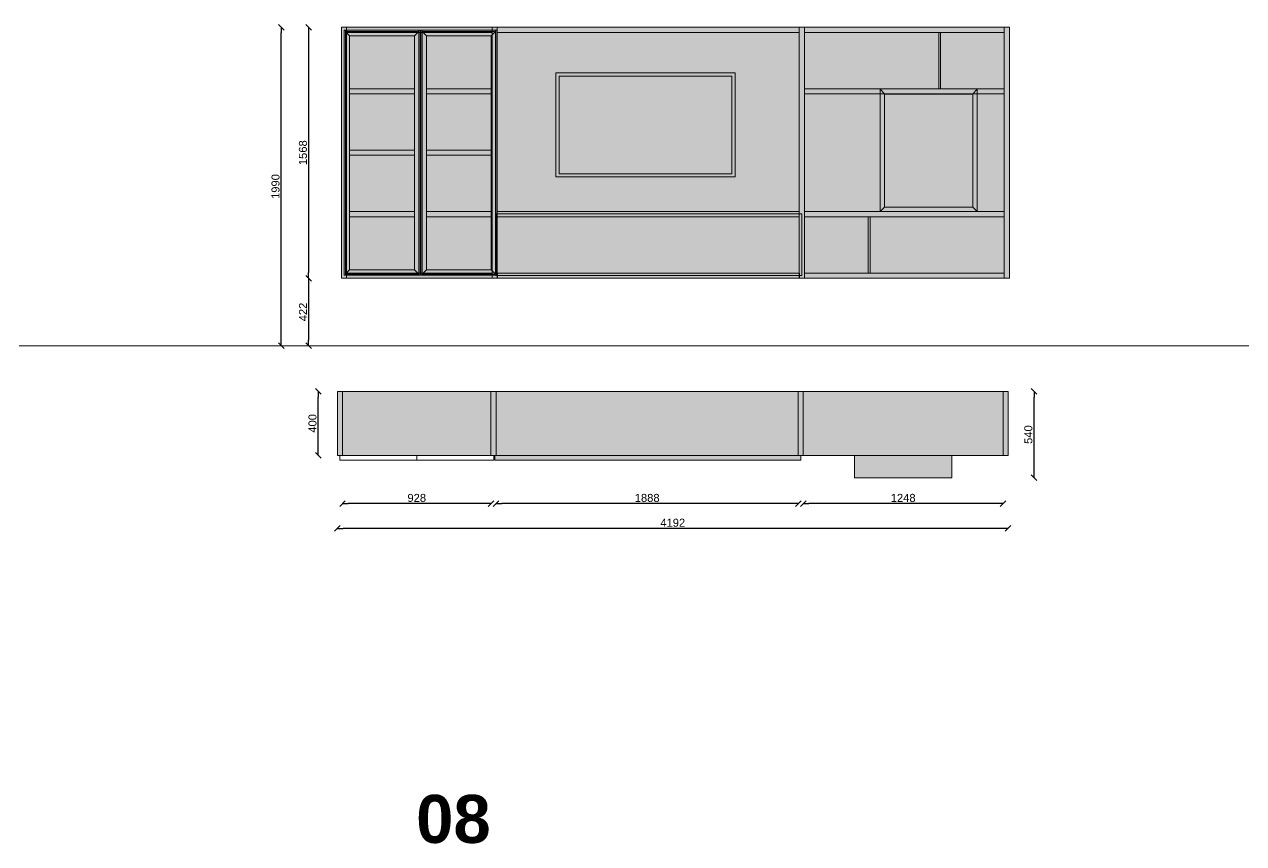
# Model space of a CAD drawing. Header units: inches. Extents: x -2150 to 187520, y -61540 to -22885.
# Drawn here: x 58699 to 66319, y -42072 to -36953 of the extents above; entities that cross this region are included whole.
import ezdxf

# ---------------------------------------------------------------- set-up
doc = ezdxf.new("R2010")
doc.units = ezdxf.units.IN
doc.header["$MEASUREMENT"] = 0
doc.layers.add('Linee arredi', color=3, linetype='Continuous', lineweight=20)
doc.layers.add('Quote', color=5, linetype='Continuous')
doc.styles.add('Arial', font='Arial.ttf')
doc.styles.add('Arial (bold)', font='Arial Bold.ttf')
doc.dimstyles.new('M&C_quote arredo', dxfattribs={"dimtxt": 50, "dimasz": 35.34668, "dimexe": 0, "dimexo": 0, "dimgap": 10, "dimtad": 1, "dimdec": 0, "dimtxsty": 'Arial', "dimblk": 'VW_SLASH', "dimcen": 0, "dimse1": 1, "dimse2": 1, "dimazin": 0, "dimtfac": 1, "dimtdec": 0, "dimtix": 1, "dimtmove": 0, "dimatfit": 0, "dimldrblk": 'VW_SLASH', "dimfxl": 0, "dimfxlon": 1, "dimfrac": 2, "dimtolj": 1, "dimarcsym": 0})

# ---------------------------------------------------------------- blocks, each defined once
blk = doc.blocks.new('VW_SLASH')
at = {"color": 0, "linetype": 'ByBlock', "lineweight": -2, "transparency": 16777216}
blk.add_line((0, 0), (-1, 0), dxfattribs=at)
at = {"color": 0, "linetype": 'Continuous', "lineweight": -2, "transparency": 16777216, "flags": 128}
blk.add_lwpolyline([(0.5, 0.5), (-0.5, -0.5)], dxfattribs=at)
blk = doc.blocks.new('*D313')
at = {"layer": 'Defpoints', "color": 0, "transparency": 16777216}
for p in [(60535, -39246.2), (60702.2, -39246.2), (60702.2, -39646.2)]:
    blk.add_point(p, dxfattribs=at)
at = {"layer": 'Quote', "color": 0, "lineweight": -2, "transparency": 16777216}
blk.add_line((60535, -39610.8), (60535, -39281.5), dxfattribs=at)
at = {"layer": 'Quote', "color": 0, "lineweight": -2, "transparency": 16777216, "xscale": 35.3466796875, "yscale": 35.3466796875, "zscale": 35.3466796875}
for p, rotation in [((60535, -39246.2), 90), ((60535, -39646.2), 270)]:
    blk.add_blockref('VW_SLASH', p, dxfattribs=dict(at, rotation=rotation))
at = {"layer": 'Quote', "color": 0, "transparency": 16777216, "insert": (60499.5, -39446.2), "char_height": 50, "attachment_point": 5, "rotation": 90, "style": 'Arial'}
blk.add_mtext('\\A1;400', dxfattribs=at)
blk = doc.blocks.new('Gruppo-34')
h = blk.add_hatch(color=252)
h.dxf.hatch_style = 1
h.paths.add_polyline_path([(-75677.2, 49816.3), (-76285.2, 49816.3), (-76257.2, 49782.3), (-75705.2, 49782.3)])
h.paths.add_polyline_path([(-75677.2, 49816.3), (-75705.2, 49782.3), (-75705.2, 49076.3), (-75677.2, 49048.3)])
h.paths.add_polyline_path([(-75705.2, 49076.3), (-76257.2, 49076.3), (-76285.2, 49048.3), (-75677.2, 49048.3)])
h.paths.add_polyline_path([(-76257.2, 49782.3), (-76285.2, 49816.3), (-76285.2, 49048.3), (-76257.2, 49076.3)])
h.paths.add_polyline_path([(-75705.2, 49782.3), (-76257.2, 49782.3), (-76257.2, 49076.3), (-75705.2, 49076.3)])
at = {"layer": 'Linee arredi', "linetype": 'Continuous', "lineweight": 5, "transparency": 33554687, "flags": 128}
for points in [[(-76257.2, 49782.3), (-76285.2, 49816.3), (-75677.2, 49816.3), (-75705.2, 49782.3)], [(-76285.2, 49816.3), (-76257.2, 49782.3), (-76257.2, 49076.3), (-76285.2, 49048.3)], [(-76257.2, 49782.3), (-75705.2, 49782.3), (-75705.2, 49076.3), (-76257.2, 49076.3)], [(-75677.2, 49816.3), (-75705.2, 49782.3), (-75705.2, 49076.3), (-75677.2, 49048.3)], [(-76285.2, 49048.3), (-76257.2, 49076.3), (-75705.2, 49076.3), (-75677.2, 49048.3)]]:
    blk.add_lwpolyline(points, close=True, dxfattribs=at)
blk = doc.blocks.new('*D314')
at = {"layer": 'Defpoints', "color": 0, "transparency": 16777216}
for p in [(60832.1, -36971.1), (60475.4, -38539.1), (60832.1, -38539.1)]:
    blk.add_point(p, dxfattribs=at)
at = {"layer": 'Quote', "color": 0, "lineweight": -2, "transparency": 16777216}
blk.add_line((60475.4, -37006.5), (60475.4, -38503.8), dxfattribs=at)
at = {"layer": 'Quote', "color": 0, "lineweight": -2, "transparency": 16777216, "xscale": 35.3466796875, "yscale": 35.3466796875, "zscale": 35.3466796875}
for p, rotation in [((60475.4, -36971.1), 90), ((60475.4, -38539.1), 270)]:
    blk.add_blockref('VW_SLASH', p, dxfattribs=dict(at, rotation=rotation))
at = {"layer": 'Quote', "color": 0, "transparency": 16777216, "insert": (60439.9, -37755.1), "char_height": 50, "attachment_point": 5, "rotation": 90, "style": 'Arial'}
blk.add_mtext('\\A1;1568', dxfattribs=at)
blk = doc.blocks.new('*D315')
at = {"layer": 'Defpoints', "color": 0, "transparency": 16777216}
for p in [(60655, -39646.2), (64847, -39646.2), (60655, -40102.7)]:
    blk.add_point(p, dxfattribs=at)
at = {"layer": 'Quote', "color": 0, "lineweight": -2, "transparency": 16777216}
blk.add_line((64811.6, -40102.7), (60690.3, -40102.7), dxfattribs=at)
at = {"layer": 'Quote', "color": 0, "lineweight": -2, "transparency": 16777216, "xscale": 35.3466796875, "yscale": 35.3466796875, "zscale": 35.3466796875, "rotation": 180}
blk.add_blockref('VW_SLASH', (60655, -40102.7), dxfattribs=at)
at = {"layer": 'Quote', "color": 0, "lineweight": -2, "transparency": 16777216, "xscale": 35.3466796875, "yscale": 35.3466796875, "zscale": 35.3466796875}
blk.add_blockref('VW_SLASH', (64847, -40102.7), dxfattribs=at)
at = {"layer": 'Quote', "color": 0, "transparency": 16777216, "insert": (62751, -40067.1), "char_height": 50, "attachment_point": 5, "style": 'Arial'}
blk.add_mtext('\\A1;4192', dxfattribs=at)
blk = doc.blocks.new('*D316')
at = {"layer": 'Defpoints', "color": 0, "transparency": 16777216}
for p in [(60687, -39681.2), (61615, -39681.2), (60687, -39947.7)]:
    blk.add_point(p, dxfattribs=at)
at = {"layer": 'Quote', "color": 0, "lineweight": -2, "transparency": 16777216}
blk.add_line((61579.6, -39947.7), (60722.3, -39947.7), dxfattribs=at)
at = {"layer": 'Quote', "color": 0, "lineweight": -2, "transparency": 16777216, "xscale": 35.3466796875, "yscale": 35.3466796875, "zscale": 35.3466796875, "rotation": 180}
blk.add_blockref('VW_SLASH', (60687, -39947.7), dxfattribs=at)
at = {"layer": 'Quote', "color": 0, "lineweight": -2, "transparency": 16777216, "xscale": 35.3466796875, "yscale": 35.3466796875, "zscale": 35.3466796875}
blk.add_blockref('VW_SLASH', (61615, -39947.7), dxfattribs=at)
at = {"layer": 'Quote', "color": 0, "transparency": 16777216, "insert": (61151, -39912.1), "char_height": 50, "attachment_point": 5, "style": 'Arial'}
blk.add_mtext('\\A1;928', dxfattribs=at)
blk = doc.blocks.new('*D317')
at = {"layer": 'Defpoints', "color": 0, "transparency": 16777216}
for p in [(61647, -39681.2), (63535, -39681.2), (61647, -39947.7)]:
    blk.add_point(p, dxfattribs=at)
at = {"layer": 'Quote', "color": 0, "lineweight": -2, "transparency": 16777216}
blk.add_line((63499.6, -39947.7), (61682.3, -39947.7), dxfattribs=at)
at = {"layer": 'Quote', "color": 0, "lineweight": -2, "transparency": 16777216, "xscale": 35.3466796875, "yscale": 35.3466796875, "zscale": 35.3466796875, "rotation": 180}
blk.add_blockref('VW_SLASH', (61647, -39947.7), dxfattribs=at)
at = {"layer": 'Quote', "color": 0, "lineweight": -2, "transparency": 16777216, "xscale": 35.3466796875, "yscale": 35.3466796875, "zscale": 35.3466796875}
blk.add_blockref('VW_SLASH', (63535, -39947.7), dxfattribs=at)
at = {"layer": 'Quote', "color": 0, "transparency": 16777216, "insert": (62591, -39912.1), "char_height": 50, "attachment_point": 5, "style": 'Arial'}
blk.add_mtext('\\A1;1888', dxfattribs=at)
blk = doc.blocks.new('*D318')
at = {"layer": 'Defpoints', "color": 0, "transparency": 16777216}
for p in [(63567, -39681.2), (64815, -39681.2), (63567, -39947.7)]:
    blk.add_point(p, dxfattribs=at)
at = {"layer": 'Quote', "color": 0, "lineweight": -2, "transparency": 16777216}
blk.add_line((64779.6, -39947.7), (63602.3, -39947.7), dxfattribs=at)
at = {"layer": 'Quote', "color": 0, "lineweight": -2, "transparency": 16777216, "xscale": 35.3466796875, "yscale": 35.3466796875, "zscale": 35.3466796875, "rotation": 180}
blk.add_blockref('VW_SLASH', (63567, -39947.7), dxfattribs=at)
at = {"layer": 'Quote', "color": 0, "lineweight": -2, "transparency": 16777216, "xscale": 35.3466796875, "yscale": 35.3466796875, "zscale": 35.3466796875}
blk.add_blockref('VW_SLASH', (64815, -39947.7), dxfattribs=at)
at = {"layer": 'Quote', "color": 0, "transparency": 16777216, "insert": (64191, -39912.1), "char_height": 50, "attachment_point": 5, "style": 'Arial'}
blk.add_mtext('\\A1;1248', dxfattribs=at)
blk = doc.blocks.new('Gruppo-35')
at = {"layer": 'Linee arredi'}
h = blk.add_hatch(color=252, dxfattribs=at)
h.dxf.hatch_style = 1
h.paths.add_polyline_path([(-79499.6, 48650.3), (-79491.6, 48650.3), (-79491.6, 50182.3), (-79499.6, 50182.3)])
h = blk.add_hatch(color=252, dxfattribs=at)
h.dxf.hatch_style = 1
h.paths.add_polyline_path([(-79032.6, 50182.3), (-79491.6, 50182.3), (-79491.6, 50174.3), (-79032.6, 50174.3)])
h.paths.add_polyline_path([(-79032.6, 50174.3), (-79491.6, 50174.3), (-79464.6, 50147.3), (-79059.6, 50147.3)])
h = blk.add_hatch(color=252, dxfattribs=at)
h.dxf.hatch_style = 1
h.paths.add_polyline_path([(-79464.6, 50147.3), (-79491.6, 50174.3), (-79491.6, 48658.3), (-79464.6, 48685.3)])
at = {"layer": 'Linee arredi', "transparency": 33554638}
h = blk.add_hatch(color=256, dxfattribs=at)
h.dxf.hatch_style = 1
h.set_gradient(color1=(195, 255, 255), tint=1)
h.paths.add_polyline_path([(-79464.6, 48685.3), (-79464.6, 50147.3), (-79059.6, 50147.3), (-79059.6, 48685.3)])
at = {"layer": 'Linee arredi'}
h = blk.add_hatch(color=252, dxfattribs=at)
h.dxf.hatch_style = 1
h.paths.add_polyline_path([(-79024.6, 50182.3), (-79032.6, 50182.3), (-79032.6, 48650.3), (-79024.6, 48650.3)])
h.paths.add_polyline_path([(-79032.6, 50174.3), (-79059.6, 50147.3), (-79059.6, 48685.3), (-79032.6, 48658.3)])
h = blk.add_hatch(color=252, dxfattribs=at)
h.dxf.hatch_style = 1
h.paths.add_polyline_path([(-78552.6, 48658.3), (-79011.6, 48658.3), (-79011.6, 48650.3), (-78552.6, 48650.3)])
h.paths.add_polyline_path([(-78579.6, 48685.3), (-78984.6, 48685.3), (-79011.6, 48658.3), (-78552.6, 48658.3)])
h.paths.add_polyline_path([(-78552.6, 50174.3), (-78579.6, 50147.3), (-78579.6, 48685.3), (-78552.6, 48658.3)])
h.paths.add_polyline_path([(-78544.6, 50182.3), (-78552.6, 50182.3), (-78552.6, 48650.3), (-78544.6, 48650.3)])
h.paths.add_polyline_path([(-79011.6, 50182.3), (-79019.6, 50182.3), (-79019.6, 48650.3), (-79011.6, 48650.3), (-79011.6, 48658.3)])
h.paths.add_polyline_path([(-78984.6, 50147.3), (-79011.6, 50174.3), (-79011.6, 48658.3), (-78984.6, 48685.3)])
h.paths.add_polyline_path([(-78552.6, 50182.3), (-79011.6, 50182.3), (-79011.6, 50174.3), (-78552.6, 50174.3)])
h.paths.add_polyline_path([(-78552.6, 50174.3), (-79011.6, 50174.3), (-78984.6, 50147.3), (-78579.6, 50147.3)])
at = {"layer": 'Linee arredi', "transparency": 33554638}
h = blk.add_hatch(color=256, dxfattribs=at)
h.dxf.hatch_style = 1
h.set_gradient(color1=(195, 255, 255), tint=1)
h.paths.add_polyline_path([(-78984.6, 48685.3), (-78984.6, 50147.3), (-78579.6, 50147.3), (-78579.6, 48685.3)])
at = {"layer": 'Linee arredi'}
h = blk.add_hatch(color=252, dxfattribs=at)
h.dxf.hatch_style = 1
h.paths.add_polyline_path([(-79032.6, 48658.3), (-79491.6, 48658.3), (-79491.6, 48650.3), (-79032.6, 48650.3)])
h.paths.add_polyline_path([(-79059.6, 48685.3), (-79464.6, 48685.3), (-79491.6, 48658.3), (-79032.6, 48658.3)])
at = {"layer": 'Linee arredi', "linetype": 'Continuous'}
for p, q in [((-79499.6, 50182.3), (-79499.6, 48650.3)), ((-79491.6, 50182.3), (-79491.6, 48650.3)), ((-79032.6, 50182.3), (-79032.6, 48650.3)), ((-79019.6, 50182.3), (-79019.6, 48650.3)), ((-79011.6, 50182.3), (-79011.6, 48650.3)), ((-78984.6, 50147.3), (-78984.6, 48685.3)), ((-78579.6, 50147.3), (-78579.6, 48685.3)), ((-78552.6, 50182.3), (-78552.6, 48650.3)), ((-78544.6, 50182.3), (-78544.6, 48650.3)), ((-79491.6, 48658.3), (-79464.6, 48685.3)), ((-79491.6, 48658.3), (-79032.6, 48658.3)), ((-79032.6, 48658.3), (-79059.6, 48685.3)), ((-78544.6, 48650.3), (-79019.6, 48650.3)), ((-79011.6, 48658.3), (-78984.6, 48685.3)), ((-79011.6, 48658.3), (-78552.6, 48658.3)), ((-78984.6, 48685.3), (-78579.6, 48685.3)), ((-78552.6, 48658.3), (-78579.6, 48685.3))]:
    blk.add_line(p, q, dxfattribs=at)
at = {"layer": 'Linee arredi', "linetype": 'Continuous', "lineweight": 5}
for p, q in [((-79499.6, 50182.3), (-79024.6, 50182.3)), ((-79491.6, 50174.3), (-79032.6, 50174.3)), ((-79491.6, 50174.3), (-79464.6, 50147.3)), ((-79032.6, 50174.3), (-79059.6, 50147.3)), ((-78544.6, 50182.3), (-79019.6, 50182.3)), ((-79019.6, 50182.3), (-78544.6, 50182.3)), ((-79011.6, 50174.3), (-78552.6, 50174.3)), ((-79011.6, 50174.3), (-78984.6, 50147.3)), ((-78984.6, 50147.3), (-78579.6, 50147.3)), ((-78552.6, 50174.3), (-78579.6, 50147.3))]:
    blk.add_line(p, q, dxfattribs=at)
at = {"layer": 'Linee arredi', "linetype": 'Continuous'}
blk.add_lwpolyline([(-79499.6, 50182.3), (-79024.6, 50182.3), (-79024.6, 48650.3), (-79499.6, 48650.3)], dxfattribs=at)
at = {"layer": 'Linee arredi', "linetype": 'Continuous', "lineweight": 5, "flags": 128}
for points in [[(-79032.6, 50182.3), (-79491.6, 50182.3), (-79491.6, 50174.3), (-79032.6, 50174.3)], [(-79032.6, 50174.3), (-79491.6, 50174.3), (-79464.6, 50147.3), (-79059.6, 50147.3)], [(-78552.6, 50182.3), (-79011.6, 50182.3), (-79011.6, 50174.3), (-78552.6, 50174.3)], [(-78552.6, 50174.3), (-79011.6, 50174.3), (-78984.6, 50147.3), (-78579.6, 50147.3)], [(-79059.6, 49816.3), (-79464.6, 49816.3), (-79464.6, 49784.3), (-79059.6, 49784.3)], [(-78579.6, 49816.3), (-78984.6, 49816.3), (-78984.6, 49784.3), (-78579.6, 49784.3)], [(-79059.6, 49432.3), (-79464.6, 49432.3), (-79464.6, 49400.3), (-79059.6, 49400.3)], [(-78579.6, 49432.3), (-78984.6, 49432.3), (-78984.6, 49400.3), (-78579.6, 49400.3)], [(-79059.6, 49048.3), (-79464.6, 49048.3), (-79464.6, 49016.3), (-79059.6, 49016.3)], [(-78579.6, 49048.3), (-78984.6, 49048.3), (-78984.6, 49016.3), (-78579.6, 49016.3)]]:
    blk.add_lwpolyline(points, close=True, dxfattribs=at)
at = {"layer": 'Linee arredi', "linetype": 'Continuous', "lineweight": 5}
blk.add_lwpolyline([(-79464.6, 48685.3), (-79464.6, 50147.3), (-79059.6, 50147.3), (-79059.6, 48685.3)], close=True, dxfattribs=at)
blk = doc.blocks.new('*D383')
at = {"layer": 'Defpoints', "color": 0, "transparency": 16777216}
for p in [(60475.4, -38539.1), (60475.4, -38961.6), (60989.6, -38961.6)]:
    blk.add_point(p, dxfattribs=at)
at = {"layer": 'Quote', "color": 0, "lineweight": -2, "transparency": 16777216}
blk.add_line((60475.4, -38574.5), (60475.4, -38926.3), dxfattribs=at)
at = {"layer": 'Quote', "color": 0, "lineweight": -2, "transparency": 16777216, "xscale": 35.3466796875, "yscale": 35.3466796875, "zscale": 35.3466796875}
for p, rotation in [((60475.4, -38539.1), 90), ((60475.4, -38961.6), 270)]:
    blk.add_blockref('VW_SLASH', p, dxfattribs=dict(at, rotation=rotation))
at = {"layer": 'Quote', "color": 0, "transparency": 16777216, "insert": (60440.3, -38750.4), "char_height": 50, "attachment_point": 5, "rotation": 90, "style": 'Arial'}
blk.add_mtext('\\A1;422', dxfattribs=at)
blk = doc.blocks.new('*D381')
at = {"layer": 'Defpoints', "color": 0, "transparency": 16777216}
for p in [(60304, -36971.1), (60475.4, -36971.1), (60475.4, -38961.6)]:
    blk.add_point(p, dxfattribs=at)
at = {"layer": 'Quote', "color": 0, "lineweight": -2, "transparency": 16777216}
blk.add_line((60304, -38926.3), (60304, -37006.5), dxfattribs=at)
at = {"layer": 'Quote', "color": 0, "lineweight": -2, "transparency": 16777216, "xscale": 35.3466796875, "yscale": 35.3466796875, "zscale": 35.3466796875}
for p, rotation in [((60304, -36971.1), 90), ((60304, -38961.6), 270)]:
    blk.add_blockref('VW_SLASH', p, dxfattribs=dict(at, rotation=rotation))
at = {"layer": 'Quote', "color": 0, "transparency": 16777216, "insert": (60268.5, -37966.4), "char_height": 50, "attachment_point": 5, "rotation": 90, "style": 'Arial'}
blk.add_mtext('\\A1;1990', dxfattribs=at)
blk = doc.blocks.new('Gruppo-58')
h = blk.add_hatch(color=252)
h.dxf.hatch_style = 1
h.paths.add_polyline_path([(-54054, 59801.4), (-55174, 59801.4), (-55174, 59151.4), (-54054, 59151.4)])
h.paths.add_polyline_path([(-54074, 59781.4), (-54074, 59171.4), (-55154, 59171.4), (-55154, 59781.4)], flags=16)
h = blk.add_hatch(color=253)
h.dxf.hatch_style = 1
h.paths.add_polyline_path([(-54074, 59781.4), (-55154, 59781.4), (-55154, 59171.4), (-54074, 59171.4)])
at = {"layer": 'Linee arredi', "lineweight": 5, "transparency": 33554687, "flags": 128}
for points in [[(-55174, 59801.4), (-54054, 59801.4), (-54054, 59151.4), (-55174, 59151.4)], [(-55154, 59781.4), (-54074, 59781.4), (-54074, 59171.4), (-55154, 59171.4)]]:
    blk.add_lwpolyline(points, close=True, dxfattribs=at)
blk = doc.blocks.new('*D384')
at = {"layer": 'Defpoints', "color": 0, "transparency": 16777216}
for p in [(65009, -39246.2), (65009, -39246.2), (64495, -39786.2)]:
    blk.add_point(p, dxfattribs=at)
at = {"layer": 'Quote', "color": 0, "lineweight": -2, "transparency": 16777216}
blk.add_line((65009, -39750.8), (65009, -39281.5), dxfattribs=at)
at = {"layer": 'Quote', "color": 0, "lineweight": -2, "transparency": 16777216, "xscale": 35.3466796875, "yscale": 35.3466796875, "zscale": 35.3466796875}
for p, rotation in [((65009, -39246.2), 90), ((65009, -39786.2), 270)]:
    blk.add_blockref('VW_SLASH', p, dxfattribs=dict(at, rotation=rotation))
at = {"layer": 'Quote', "color": 0, "transparency": 16777216, "insert": (64973.4, -39516.2), "char_height": 50, "attachment_point": 5, "rotation": 90, "style": 'Arial'}
blk.add_mtext('\\A1;540', dxfattribs=at)

msp = doc.modelspace()

# ---------------------------------------------------------------- hatches: boundary and pattern name
at = {"layer": 'Linee arredi'}
h = msp.add_hatch(color=7, dxfattribs=at)
h.dxf.hatch_style = 1
h.paths.add_polyline_path([(60712.5, -36971.1), (60680.5, -36971.1), (60680.5, -38539.1), (60712.5, -38539.1)])
h.paths.add_polyline_path([(61622, -36971.1), (60712.5, -36971.1), (60712.5, -37003.1), (61622, -37003.1)])
h.paths.add_polyline_path([(63542, -36971.1), (61654, -36971.1), (61654, -37003.1), (63542, -37003.1)])
h.paths.add_polyline_path([(61654, -36971.1), (61622, -36971.1), (61622, -37003.1), (61622, -38539.1), (61654, -38539.1), (61654, -38522.1), (61645.2, -38522.1), (61645.2, -38136), (61653, -38136), (61653, -38123.1)])
h.paths.add_polyline_path([(61622, -38507.1), (60712.5, -38507.1), (60712.5, -38539.1), (61622, -38539.1)])
h.paths.add_polyline_path([(63542, -38522.1), (61655, -38522.1), (61655, -38539.1), (63542, -38539.1)])
h.paths.add_polyline_path([(61654, -38155.1), (61653, -38155.1), (61653, -38136), (61645.2, -38136), (61645.2, -38522.1), (61654, -38522.1)], flags=17)
h.paths.add_polyline_path([(63542, -38507.1), (61655, -38507.1), (61655, -38522.1), (63542, -38522.1)])
h.paths.add_polyline_path([(63541, -38136), (61654, -38136), (61654, -38155.1), (63541, -38155.1)])
h.paths.add_polyline_path([(63541, -38123.1), (61654, -38123.1), (61654, -38136), (63541, -38136)])
h.paths.add_polyline_path([(63542, -36971.1), (63574, -36971.1), (63574, -38539.1), (63542, -38539.1)])
edge = h.paths.add_edge_path()
edge.add_line((63574, -38539.1), (64823, -38539.1))
edge.add_line((63575, -38123.1), (64823, -38123.1))
h = msp.add_hatch(color=254, dxfattribs=at)
h.dxf.hatch_style = 1
h.paths.add_polyline_path([(61654, -37003.1), (61654, -38123.1), (63542, -38123.1), (63542, -37003.1)])
h.paths.add_polyline_path([(64823, -38123.1), (64823, -37387.1), (63574, -37387.1), (63574, -38123.1)])
h.paths.add_polyline_path([(64413, -37355.1), (64413, -37003.1), (63574, -37003.1), (63574, -37355.1)])
h.paths.add_polyline_path([(64823, -37355.1), (64823, -37003.1), (64425, -37003.1), (64425, -37355.1)])
h.paths.add_polyline_path([(64823, -38507.1), (64823, -38155.1), (63985, -38155.1), (63985, -38507.1)])
h.paths.add_polyline_path([(63574, -38507.1), (63973, -38507.1), (63973, -38155.1), (63574, -38155.1)])
h = msp.add_hatch(color=7, dxfattribs=at)
h.dxf.hatch_style = 1
h.paths.add_polyline_path([(63574, -36971.1), (64823, -36971.1), (64823, -37003.1), (63574, -37003.1)])
h = msp.add_hatch(color=253, dxfattribs=at)
h.dxf.hatch_style = 1
h.paths.add_polyline_path([(64413, -37003.1), (64425, -37003.1), (64425, -37355.1), (64413, -37355.1)])
h = msp.add_hatch(color=7, dxfattribs=at)
h.dxf.hatch_style = 1
h.paths.add_polyline_path([(64823, -36971.1), (64855, -36971.1), (64855, -38539.1), (64823, -38539.1)])
h = msp.add_hatch(color=7, dxfattribs=at)
h.dxf.hatch_style = 1
h.paths.add_polyline_path([(64823, -37355.1), (63575, -37355.1), (63575, -37387.1), (64823, -37387.1)])
h = msp.add_hatch(color=253, dxfattribs=at)
h.dxf.hatch_style = 1
h.paths.add_polyline_path([(61645.2, -38136), (63556.6, -38136), (63556.6, -38522.1), (61645.2, -38522.1)])
h = msp.add_hatch(color=7, dxfattribs=at)
h.dxf.hatch_style = 1
h.paths.add_polyline_path([(64823, -38123.1), (63574, -38123.1), (63574, -38155.1), (64823, -38155.1)])
h = msp.add_hatch(color=253, dxfattribs=at)
h.dxf.hatch_style = 1
h.paths.add_polyline_path([(63973, -38155.1), (63985, -38155.1), (63985, -38507.1), (63973, -38507.1)])
h = msp.add_hatch(color=7, dxfattribs=at)
h.dxf.hatch_style = 1
h.paths.add_polyline_path([(63574, -38507.1), (63574, -38539.1), (64823, -38539.1), (64823, -38507.1)])
h = msp.add_hatch(color=7, dxfattribs=at)
h.dxf.hatch_style = 1
h.paths.add_polyline_path([(60687, -39246.2), (60655, -39246.2), (60655, -39646.2), (60687, -39646.2)])
h.paths.add_polyline_path([(61615, -39246.2), (60687, -39246.2), (60687, -39646.2), (61152, -39646.2), (61615, -39646.2)])
h.paths.add_polyline_path([(61647, -39246.2), (61615, -39246.2), (61615, -39646.2), (61633.1, -39646.2), (61647, -39646.2)])
h.paths.add_polyline_path([(63535, -39246.2), (61647, -39246.2), (61647, -39646.2), (63535, -39646.2)])
h.paths.add_polyline_path([(63567, -39246.2), (63535, -39246.2), (63535, -39646.2), (63552, -39646.2), (63567, -39646.2)])
h.paths.add_polyline_path([(64815, -39246.2), (63567, -39246.2), (63567, -39646.2), (64815, -39646.2)])
h.paths.add_polyline_path([(64847, -39246.2), (64815, -39246.2), (64815, -39646.2), (64847, -39646.2)])
h = msp.add_hatch(color=252, dxfattribs=at)
h.dxf.hatch_style = 1
h.paths.add_polyline_path([(63552, -39675.4), (63552, -39646.2), (61638, -39646.2), (61638, -39675.4)])
h = msp.add_hatch(color=252, dxfattribs=at)
h.dxf.hatch_style = 1
h.paths.add_polyline_path([(64495, -39786.2), (64495, -39646.2), (63887, -39646.2), (63887, -39786.2)])

# ---------------------------------------------------------------- linework, layer by layer
at = {"layer": 'Linee arredi', "linetype": 'Continuous', "lineweight": 5}
for p, q in [((60694, -36971.1), (61622, -36971.1)), ((61654, -36971.1), (61622, -36971.1)), ((61622, -36971.1), (61622, -36989.1))]:
    msp.add_line(p, q, dxfattribs=at)
at = {"layer": 'Linee arredi', "linetype": 'Continuous'}
for p, q in [((61654, -36971.1), (61654, -38539.1)), ((61654, -36971.1), (61654, -38539.1)), ((63542, -36971.1), (63542, -38539.1)), ((63574, -36971.1), (64823, -36971.1)), ((63575, -37003.1), (64823, -37003.1)), ((64413, -37355.1), (64413, -37003.1)), ((64425, -37355.1), (64425, -37003.1)), ((63574, -37387.1), (64823, -37387.1)), ((63575, -37355.1), (64823, -37355.1)), ((63574, -38155.1), (64823, -38155.1)), ((63575, -38123.1), (64823, -38123.1)), ((63973, -38507.1), (63973, -38155.1)), ((63985, -38507.1), (63985, -38155.1)), ((61654, -38539.1), (61622, -38539.1)), ((63574, -38539.1), (63542, -38539.1)), ((63575, -38539.1), (63543, -38539.1)), ((63574, -38539.1), (64823, -38539.1)), ((63575, -38507.1), (64823, -38507.1))]:
    msp.add_line(p, q, dxfattribs=at)
at = {"layer": 'Linee arredi', "color": 7}
msp.add_line((51079.1, -38961.6), (99606, -38961.6), dxfattribs=at)
at = {"layer": 'Linee arredi', "linetype": 'Continuous', "flags": 128}
for points in [[(60680.5, -36971.1), (60712.5, -36971.1), (60712.5, -38539.1), (60680.5, -38539.1)], [(60712.5, -37003.1), (60712.5, -36971.1), (61622, -36971.1), (61622, -37003.1)], [(61622, -36971.1), (61654, -36971.1), (61654, -38539.1), (61622, -38539.1)], [(61654, -37003.1), (61654, -36971.1), (63542, -36971.1), (63542, -37003.1)], [(63542, -36971.1), (63574, -36971.1), (63574, -38539.1), (63542, -38539.1)], [(64823, -36971.1), (64855, -36971.1), (64855, -38539.1), (64823, -38539.1)], [(61653, -38155.1), (61653, -38123.1), (63541, -38123.1), (63541, -38155.1)], [(60712.5, -38539.1), (60712.5, -38507.1), (61622, -38507.1), (61622, -38539.1)], [(61655, -38539.1), (61655, -38507.1), (63543, -38507.1), (63543, -38539.1)], [(60687, -39246.2), (64847, -39246.2), (64847, -39646.2), (60687, -39646.2)]]:
    msp.add_lwpolyline(points, close=True, dxfattribs=at)
at = {"layer": 'Linee arredi', "linetype": 'Continuous', "lineweight": 5, "transparency": 33554687, "flags": 128}
for points in [[(63574, -36971.1), (64823, -36971.1), (64823, -37003.1), (63574, -37003.1)], [(64413, -37003.1), (64425, -37003.1), (64425, -37355.1), (64413, -37355.1)], [(63575, -37355.1), (64823, -37355.1), (64823, -37387.1), (63575, -37387.1)], [(61645.2, -38136), (63556.6, -38136), (63556.6, -38522.1), (61645.2, -38522.1), (61645.2, -38136)], [(63973, -38155.1), (63985, -38155.1), (63985, -38507.1), (63973, -38507.1)], [(60655, -39246.2), (60687, -39246.2), (60687, -39646.2), (60655, -39646.2)], [(61615, -39246.2), (61647, -39246.2), (61647, -39646.2), (61615, -39646.2)], [(63535, -39246.2), (63567, -39246.2), (63567, -39646.2), (63535, -39646.2)], [(64815, -39246.2), (64847, -39246.2), (64847, -39646.2), (64815, -39646.2)], [(61152, -39646.2), (60671, -39646.2), (60671, -39675.4), (61152, -39675.4)], [(61633.1, -39646.2), (61152, -39646.2), (61152, -39675.4), (61633.1, -39675.4)], [(63552, -39646.2), (61638, -39646.2), (61638, -39675.4), (63552, -39675.4)], [(64495, -39646.2), (63887, -39646.2), (63887, -39786.2), (64495, -39786.2)]]:
    msp.add_lwpolyline(points, close=True, dxfattribs=at)

# ---------------------------------------------------------------- block references
at = {"layer": 'Linee arredi', "transparency": 33554687}
for name, p in [('Gruppo-35', (140196.3, -87171.4)), ('Gruppo-58', (117194.5, -97057.8)), ('Gruppo-34', (140331.6, -87171.4))]:
    msp.add_blockref(name, p, dxfattribs=at)

# ---------------------------------------------------------------- texts
at = {"layer": 'Linee arredi', "transparency": 33554687, "insert": (61147.1, -42071.5), "char_height": 300, "attachment_point": 7, "line_spacing_factor": 1.006858, "style": 'Arial (bold)'}
msp.add_mtext('08', dxfattribs=at)

# ---------------------------------------------------------------- dimensions: what is measured, and where the dimension line sits
at = {"layer": 'Quote', "color": 7}
for base, p1, p2, angle, picture, middle in [((60303.981, -36971.1354), (60475.4202, -38961.6215), (60475.4202, -36971.1354), 90, '*D381', (60268.4523, -37966.3784)), ((60475.4, -38539.1), (60832.1, -36971.1), (60832.1, -38539.1), 270, '*D314', (60439.9, -37755.1)), ((60475.4202, -38961.6215), (60475.4202, -38539.1354), (60989.5836, -38961.6215), 90, '*D383', (60440.3179, -38750.3784)), ((60535, -39246.2), (60702.2, -39646.2), (60702.2, -39246.2), 270, '*D313', (60499.5, -39446.2)), ((65009, -39246.2), (64495, -39786.2), (65009, -39246.2), 90, '*D384', (64973.4, -39516.2))]:
    dim = msp.add_linear_dim(base=base, p1=p1, p2=p2, angle=angle, dimstyle='M&C_quote arredo', override={"dimpost": '<>', "dimtmove": 1}, dxfattribs=at)
    dim.commit()
    dim.dimension.update_dxf_attribs({"geometry": picture, "text_midpoint": middle})
for base, p1, p2, picture, middle in [((60655, -40102.7), (64847, -39646.2), (60655, -39646.2), '*D315', (62751, -40067.1)), ((60687, -39947.7), (61615, -39681.2), (60687, -39681.2), '*D316', (61151, -39912.1)), ((61647, -39947.7), (63535, -39681.2), (61647, -39681.2), '*D317', (62591, -39912.1)), ((63567, -39947.7), (64815, -39681.2), (63567, -39681.2), '*D318', (64191, -39912.1))]:
    dim = msp.add_linear_dim(base=base, p1=p1, p2=p2, dimstyle='M&C_quote arredo', override={"dimpost": '<>', "dimtmove": 1}, dxfattribs=at)
    dim.commit()
    dim.dimension.update_dxf_attribs({"geometry": picture, "text_midpoint": middle})

doc.saveas('drawing.dxf')
